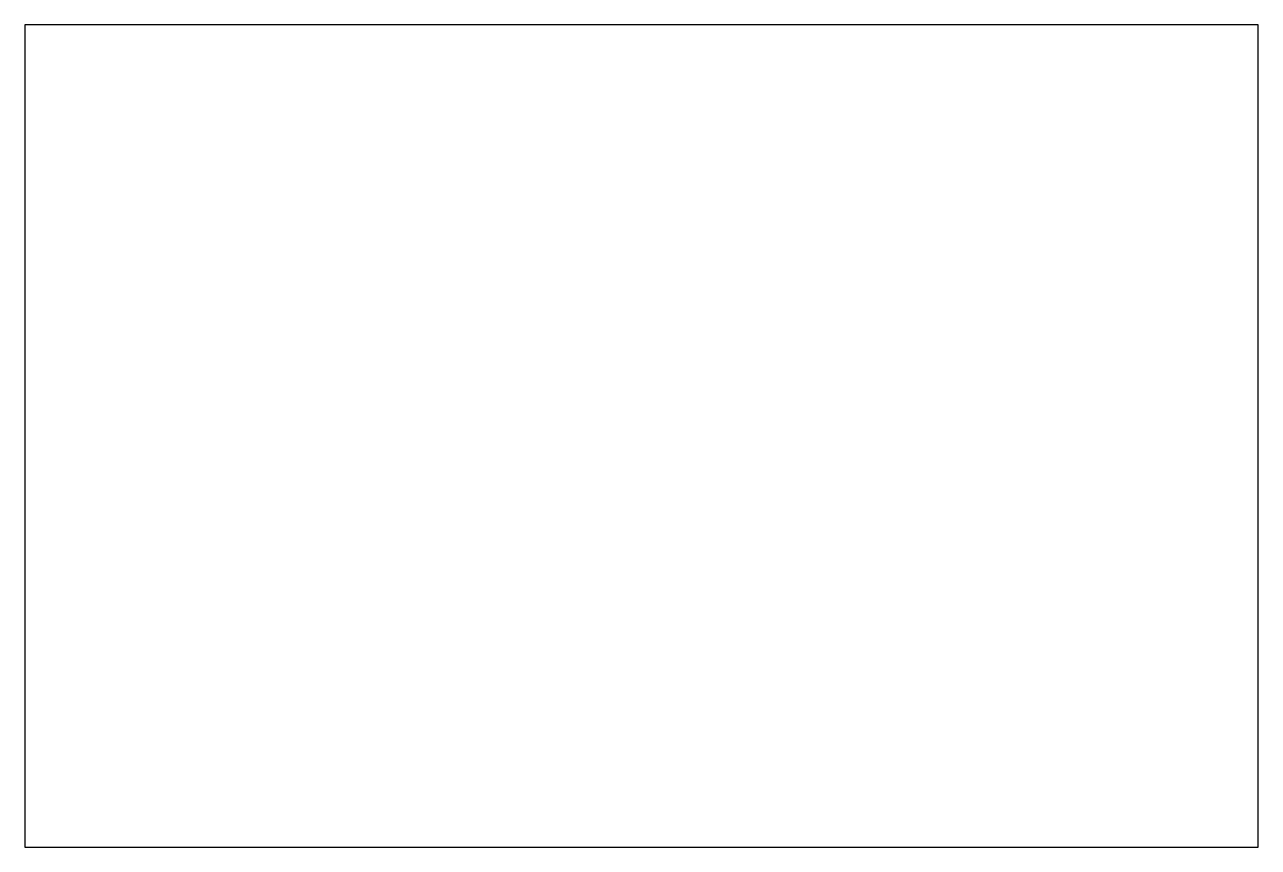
# Model space of a CAD drawing. Header units: metres. Extents: x 0 to 60, y 0 to 40.
import ezdxf

# ---------------------------------------------------------------- set-up
doc = ezdxf.new("R2010")
doc.units = ezdxf.units.M

msp = doc.modelspace()

# ---------------------------------------------------------------- linework, layer by layer
at = {"layer": 'WALLS'}
msp.add_lwpolyline([(0, 0), (60, 0), (60, 40), (0, 40)], close=True, dxfattribs=at)

doc.saveas('drawing.dxf')
